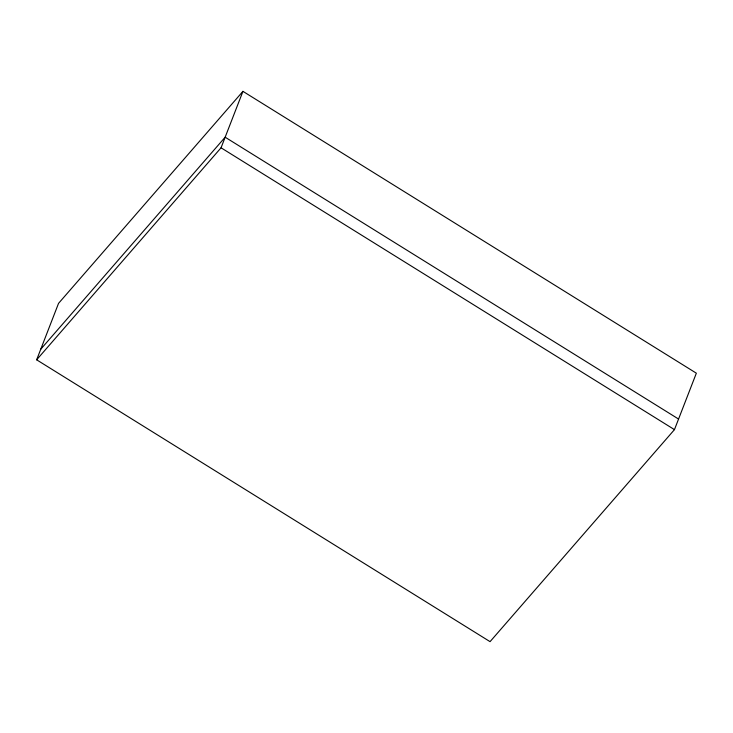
<?xml version="1.0" encoding="UTF-8"?>
<svg xmlns="http://www.w3.org/2000/svg" width="733" height="733" viewBox="0 0 733 733"><rect width="100%" height="100%" fill="white"/><g stroke="black" fill="none" stroke-linecap="round" stroke-linejoin="round"><path stroke-width="1.1" d="M36.65 359.811L58.539 303.37L242.944 91.35L696.35 373.189L674.461 429.63L490.056 641.65L36.65 359.811L221.054 147.791L242.944 91.35M40.755 349.229L225.159 137.208L678.566 419.047M221.054 147.791L674.461 429.63"/></g></svg>
